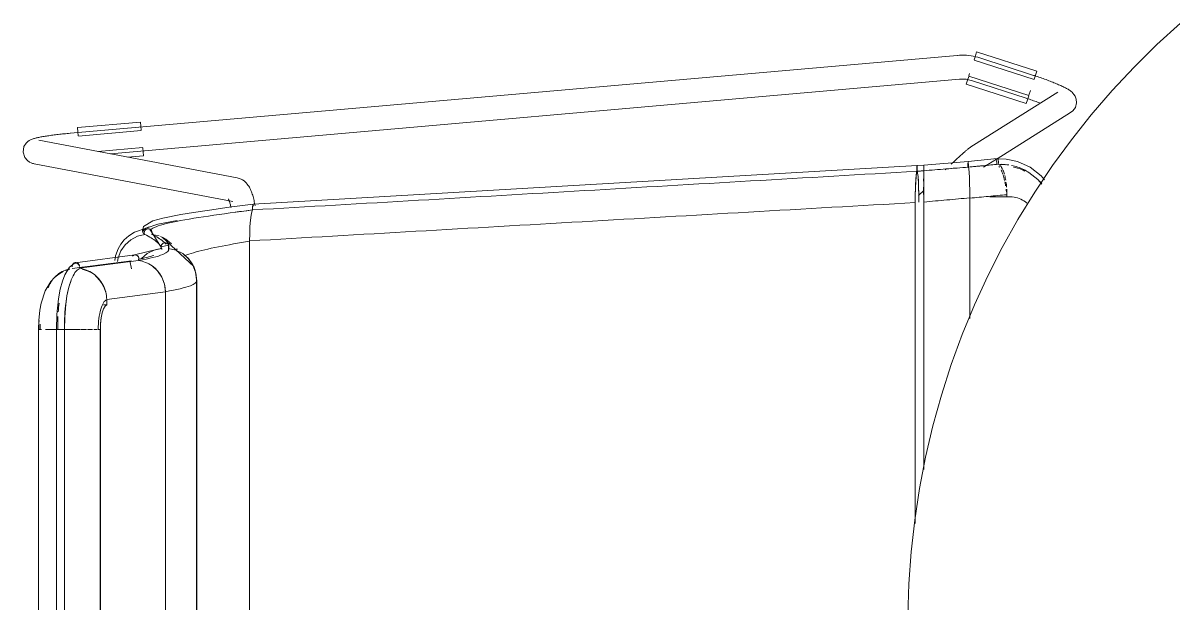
# Model space of a CAD drawing. Header units: millimetres. Extents: x 155927 to 295199, y -4084 to 97293.
# Drawn here: x 158906 to 159482, y 20118 to 20409 of the extents above; entities that cross this region are included whole.
import ezdxf

# ---------------------------------------------------------------- set-up
doc = ezdxf.new("R2010")
doc.units = ezdxf.units.MM
doc.header["$MEASUREMENT"] = 0
doc.layers.add('I-FURN', color=8, linetype='CONTINUOUS', lineweight=9)

msp = doc.modelspace()

# ---------------------------------------------------------------- linework, layer by layer
at = {"layer": 'I-FURN'}
for p, q in [((159484.82, 20408.71), (159473.01, 20397.92)), ((159473.01, 20397.92), (159461.63, 20386.67)), ((159373.29, 20392.54), (158929.97, 20353.59)), ((159373.33, 20392.54), (159373.29, 20392.54)), ((159374.47, 20392.62), (159373.33, 20392.54)), ((159375.62, 20392.65), (159374.47, 20392.62)), ((159376.76, 20392.63), (159375.62, 20392.65)), ((159377.9, 20392.57), (159376.76, 20392.63)), ((159379.04, 20392.46), (159377.9, 20392.57)), ((159380.17, 20392.31), (159379.04, 20392.46)), ((159381.29, 20392.11), (159380.17, 20392.31)), ((159382.41, 20391.87), (159381.29, 20392.11)), ((159381.67, 20390.21), (159411.68, 20380.52)), ((159381.71, 20390.33), (159382.34, 20392.3)), ((159382.34, 20392.3), (159382.97, 20394.25)), ((159383.51, 20391.59), (159382.41, 20391.87)), ((159382.97, 20394.25), (159412.98, 20384.56)), ((159384.61, 20391.25), (159383.51, 20391.59)), ((159411.42, 20382.54), (159384.61, 20391.25)), ((159379.09, 20382.24), (159379.47, 20383.4)), ((159412.98, 20384.56), (159412.35, 20382.61)), ((159461.63, 20386.67), (159450.72, 20374.97)), ((158949.99, 20343.3), (159374.34, 20380.58)), ((159374.34, 20380.59), (159375, 20380.63)), ((159375, 20380.63), (159375.66, 20380.65)), ((159375.66, 20380.65), (159376.33, 20380.64)), ((159376.33, 20380.64), (159376.99, 20380.61)), ((159376.99, 20380.61), (159377.65, 20380.55)), ((159377.65, 20380.55), (159378.3, 20380.46)), ((159377.76, 20378.1), (159378.39, 20380.05)), ((159377.76, 20378.1), (159407.76, 20368.41)), ((159378.3, 20380.46), (159378.95, 20380.34)), ((159378.39, 20380.05), (159379.03, 20382.02)), ((159378.95, 20380.34), (159379.6, 20380.2)), ((159409.07, 20372.45), (159379.06, 20382.14)), ((159379.6, 20380.2), (159380.24, 20380.04)), ((159380.24, 20380.04), (159380.88, 20379.85)), ((159380.88, 20379.85), (159380.9, 20379.84)), ((159380.9, 20379.84), (159407.72, 20371.13)), ((159411.88, 20382.39), (159411.42, 20382.54)), ((159412.35, 20382.61), (159411.71, 20380.64)), ((159412.62, 20382.15), (159411.88, 20382.39)), ((159413.36, 20381.9), (159412.62, 20382.15)), ((159414.09, 20381.65), (159413.36, 20381.9)), ((159414.82, 20381.4), (159414.09, 20381.65)), ((159415.54, 20381.15), (159414.82, 20381.4)), ((159416.26, 20380.9), (159415.54, 20381.15)), ((159416.96, 20380.64), (159416.26, 20380.9)), ((159417.66, 20380.39), (159416.96, 20380.64)), ((159418.35, 20380.13), (159417.66, 20380.39)), ((159419.03, 20379.88), (159418.35, 20380.13)), ((159419.69, 20379.62), (159419.03, 20379.88)), ((159420.35, 20379.37), (159419.69, 20379.62)), ((159420.99, 20379.12), (159420.35, 20379.37)), ((159421.61, 20378.87), (159420.99, 20379.12)), ((159422.22, 20378.62), (159421.61, 20378.87)), ((159422.82, 20378.37), (159422.22, 20378.62)), ((159423.4, 20378.13), (159422.82, 20378.37)), ((159423.96, 20377.88), (159423.4, 20378.13)), ((159424.5, 20377.64), (159423.96, 20377.88)), ((159425.03, 20377.41), (159424.5, 20377.64)), ((159423.58, 20374.05), (159379.99, 20346.75)), ((159409.03, 20372.33), (159408.39, 20370.36)), ((159409.1, 20372.55), (159409.9, 20375.03)), ((159425.54, 20377.17), (159425.03, 20377.41)), ((159426.03, 20376.94), (159425.54, 20377.17)), ((159426.51, 20376.71), (159426.03, 20376.94)), ((159426.96, 20376.48), (159426.51, 20376.71)), ((159427.4, 20376.25), (159426.96, 20376.48)), ((159427.83, 20376.02), (159427.4, 20376.25)), ((159428.24, 20375.79), (159427.83, 20376.02)), ((159428.64, 20375.55), (159428.24, 20375.79)), ((159429.03, 20375.31), (159428.64, 20375.55)), ((159429.42, 20375.05), (159429.03, 20375.31)), ((159429.81, 20374.78), (159429.42, 20375.05)), ((159430.21, 20374.46), (159429.81, 20374.78)), ((159430.64, 20374.1), (159430.21, 20374.46)), ((159431.1, 20373.63), (159430.64, 20374.1)), ((159431.62, 20373), (159431.1, 20373.63)), ((159432.19, 20372.09), (159431.62, 20373)), ((159432.71, 20370.71), (159432.19, 20372.09)), ((159450.72, 20374.97), (159440.28, 20362.85)), ((159408.05, 20371.02), (159407.72, 20371.13)), ((159408.39, 20370.36), (159407.76, 20368.41)), ((159408.74, 20370.79), (159408.05, 20371.02)), ((159409.43, 20370.56), (159408.74, 20370.79)), ((159410.11, 20370.33), (159409.43, 20370.56)), ((159410.79, 20370.1), (159410.11, 20370.33)), ((159411.46, 20369.86), (159410.79, 20370.1)), ((159412.13, 20369.63), (159411.46, 20369.86)), ((159412.79, 20369.39), (159412.13, 20369.63)), ((159413.43, 20369.16), (159412.79, 20369.39)), ((159414.07, 20368.92), (159413.43, 20369.16)), ((159414.69, 20368.69), (159414.07, 20368.92)), ((159431.07, 20364.78), (159432.3, 20366.51)), ((159432.3, 20366.51), (159432.88, 20368.73)), ((159432.88, 20368.73), (159432.71, 20370.71)), ((159393.18, 20340.85), (159429.95, 20363.88)), ((159431.07, 20364.78), (159429.95, 20363.88)), ((159440.28, 20362.85), (159430.34, 20350.32)), ((158933.58, 20356.4), (158964.99, 20359.16)), ((158933.76, 20354.36), (158933.58, 20356.4)), ((158933.95, 20352.17), (158965.36, 20354.93)), ((158964.99, 20359.16), (158965.17, 20357.12)), ((158965.17, 20357.12), (158965.35, 20355.06)), ((158907.82, 20348.62), (158908.73, 20349.48)), ((158908.73, 20349.48), (158909.43, 20349.96)), ((158909.43, 20349.96), (158909.99, 20350.26)), ((158909.99, 20350.26), (158910.46, 20350.48)), ((158910.46, 20350.48), (158910.89, 20350.65)), ((158910.89, 20350.65), (158911.3, 20350.79)), ((158911.3, 20350.79), (158911.69, 20350.91)), ((158911.69, 20350.91), (158912.09, 20351.03)), ((158912.09, 20351.03), (158912.49, 20351.13)), ((158912.49, 20351.13), (158912.9, 20351.24)), ((158912.9, 20351.24), (158913.33, 20351.34)), ((158913.33, 20351.34), (158913.77, 20351.44)), ((158913.77, 20351.44), (158914.23, 20351.53)), ((159013.41, 20331.3), (158914.12, 20350.11)), ((158914.23, 20351.53), (158914.71, 20351.63)), ((158914.71, 20351.63), (158915.21, 20351.72)), ((158915.21, 20351.72), (158915.72, 20351.82)), ((158915.72, 20351.82), (158916.25, 20351.91)), ((158916.25, 20351.91), (158916.81, 20352.01)), ((158916.81, 20352.01), (158917.37, 20352.1)), ((158917.37, 20352.1), (158917.96, 20352.19)), ((158917.96, 20352.19), (158918.56, 20352.28)), ((158918.56, 20352.28), (158919.18, 20352.37)), ((158919.18, 20352.37), (158919.82, 20352.46)), ((158919.82, 20352.46), (158920.47, 20352.55)), ((158920.47, 20352.55), (158921.13, 20352.64)), ((158921.13, 20352.64), (158921.8, 20352.72)), ((158921.8, 20352.72), (158922.49, 20352.81)), ((158922.49, 20352.81), (158923.19, 20352.89)), ((158923.19, 20352.89), (158923.9, 20352.98)), ((158923.9, 20352.98), (158924.62, 20353.06)), ((158924.62, 20353.06), (158925.34, 20353.14)), ((158925.34, 20353.14), (158926.08, 20353.22)), ((158926.08, 20353.22), (158926.82, 20353.29)), ((158926.82, 20353.29), (158927.56, 20353.37)), ((158927.56, 20353.37), (158928.31, 20353.44)), ((158928.31, 20353.44), (158929.06, 20353.51)), ((158929.06, 20353.51), (158929.81, 20353.58)), ((158929.81, 20353.58), (158929.97, 20353.59)), ((158933.94, 20352.3), (158933.76, 20354.36)), ((159430.34, 20350.32), (159420.9, 20337.4)), ((158906.29, 20344.21), (158906.78, 20346.97)), ((158907.13, 20341.46), (158906.29, 20344.21)), ((158906.78, 20346.97), (158907.82, 20348.62)), ((158966.1, 20346.49), (158943.62, 20344.51)), ((158966.11, 20346.36), (158966.29, 20344.3)), ((158966.29, 20344.3), (158966.47, 20342.25)), ((159375.86, 20343.31), (159375.49, 20342.98)), ((159376.21, 20343.62), (159375.86, 20343.31)), ((159376.54, 20343.92), (159376.21, 20343.62)), ((159376.87, 20344.21), (159376.54, 20343.92)), ((159377.17, 20344.48), (159376.87, 20344.21)), ((159377.47, 20344.74), (159377.17, 20344.48)), ((159377.75, 20344.99), (159377.47, 20344.74)), ((159378.01, 20345.21), (159377.75, 20344.99)), ((159378.27, 20345.43), (159378.01, 20345.21)), ((159378.51, 20345.63), (159378.27, 20345.43)), ((159378.74, 20345.82), (159378.51, 20345.63)), ((159378.96, 20346), (159378.74, 20345.82)), ((159379.18, 20346.17), (159378.96, 20346)), ((159379.41, 20346.35), (159379.18, 20346.17)), ((159379.67, 20346.53), (159379.41, 20346.35)), ((159379.99, 20346.75), (159379.67, 20346.53)), ((158907.13, 20341.46), (158908.45, 20339.88)), ((158908.45, 20339.88), (158909.53, 20339.13)), ((158909.53, 20339.13), (158910.33, 20338.76)), ((158910.33, 20338.76), (158910.95, 20338.54)), ((158910.95, 20338.54), (158911.47, 20338.41)), ((158911.47, 20338.41), (158911.89, 20338.32)), ((158911.89, 20338.32), (159011.18, 20319.51)), ((158958.58, 20341.56), (158966.47, 20342.25)), ((159021.26, 20318.11), (159353.17, 20337.39)), ((159353.17, 20337.39), (159353.14, 20337.33)), ((159356.53, 20337.66), (159353.17, 20337.4)), ((159353.19, 20337.33), (159353.17, 20337.39)), ((159356.53, 20337.67), (159356.52, 20337.6)), ((159356.52, 20337.6), (159356.53, 20337.66)), ((159356.52, 20337.41), (159356.52, 20337.6)), ((159356.52, 20337.6), (159356.52, 20337.41)), ((159356.52, 20337.11), (159356.52, 20337.41)), ((159356.52, 20337.41), (159356.52, 20337.12)), ((159356.53, 20337.67), (159378.73, 20339.49)), ((159356.53, 20337.6), (159356.53, 20337.67)), ((159356.53, 20337.66), (159356.53, 20337.6)), ((159356.53, 20337.6), (159356.53, 20337.41)), ((159356.53, 20337.42), (159356.53, 20337.6)), ((159356.53, 20337.12), (159356.53, 20337.42)), ((159356.53, 20337.41), (159356.53, 20337.12)), ((159370.74, 20338.58), (159370.26, 20338.12)), ((159371.22, 20339.03), (159370.74, 20338.58)), ((159371.69, 20339.47), (159371.22, 20339.03)), ((159372.15, 20339.9), (159371.69, 20339.47)), ((159372.6, 20340.32), (159372.15, 20339.9)), ((159373.05, 20340.74), (159372.6, 20340.32)), ((159373.48, 20341.14), (159373.05, 20340.74)), ((159373.91, 20341.53), (159373.48, 20341.14)), ((159374.32, 20341.91), (159373.91, 20341.53)), ((159374.72, 20342.28), (159374.32, 20341.91)), ((159375.11, 20342.63), (159374.72, 20342.28)), ((159375.49, 20342.98), (159375.11, 20342.63)), ((159378.63, 20338.12), (159378.62, 20337.63)), ((159378.62, 20337.63), (159378.63, 20338.12)), ((159378.62, 20337.63), (159378.63, 20337.13)), ((159378.63, 20337.13), (159378.62, 20337.63)), ((159378.64, 20338.57), (159378.63, 20338.12)), ((159378.63, 20338.12), (159378.64, 20338.57)), ((159378.68, 20339.25), (159378.66, 20338.95)), ((159378.66, 20338.95), (159378.68, 20339.24)), ((159378.7, 20339.43), (159378.68, 20339.25)), ((159378.68, 20339.24), (159378.7, 20339.43)), ((159378.73, 20339.5), (159378.7, 20339.43)), ((159378.7, 20339.43), (159378.73, 20339.49)), ((159378.73, 20339.5), (159393.22, 20340.92)), ((159378.75, 20339.43), (159378.73, 20339.5)), ((159378.73, 20339.49), (159378.75, 20339.42)), ((159378.78, 20339.24), (159378.75, 20339.43)), ((159378.8, 20338.94), (159378.78, 20339.24)), ((159378.78, 20339.23), (159378.8, 20338.94)), ((159378.81, 20338.56), (159378.8, 20338.94)), ((159378.8, 20338.94), (159378.81, 20338.55)), ((159378.83, 20338.11), (159378.81, 20338.56)), ((159378.81, 20338.55), (159378.83, 20338.1)), ((159378.83, 20337.62), (159378.83, 20338.11)), ((159378.83, 20338.1), (159378.83, 20337.61)), ((159378.83, 20337.12), (159378.83, 20337.62)), ((159378.83, 20337.61), (159378.83, 20337.11)), ((159386.36, 20336.58), (159392.81, 20340.62)), ((159397.79, 20340.71), (159392.32, 20340.8)), ((159403.43, 20339.49), (159397.79, 20340.71)), ((159409.75, 20336.59), (159403.43, 20339.49)), ((159420.9, 20337.4), (159411.99, 20324.11)), ((159352.66, 20331.92), (159352.5, 20329.42)), ((159352.86, 20333.67), (159352.66, 20331.92)), ((159353.07, 20334.56), (159352.86, 20333.67)), ((159353.07, 20336.47), (159353.06, 20336.02)), ((159353.06, 20336.02), (159353.06, 20335.53)), ((159353.06, 20335.53), (159353.06, 20335.03)), ((159353.06, 20335.03), (159353.07, 20334.56)), ((159353.09, 20336.85), (159353.07, 20336.47)), ((159353.11, 20337.14), (159353.09, 20336.85)), ((159353.14, 20337.33), (159353.11, 20337.14)), ((159353.22, 20337.14), (159353.19, 20337.33)), ((159353.24, 20336.84), (159353.22, 20337.14)), ((159353.26, 20336.46), (159353.24, 20336.84)), ((159353.27, 20336.01), (159353.26, 20336.46)), ((159353.28, 20335.52), (159353.27, 20336.01)), ((159353.27, 20334.55), (159353.28, 20335.02)), ((159353.48, 20333.65), (159353.27, 20334.55)), ((159353.28, 20335.02), (159353.28, 20335.52)), ((159353.67, 20331.9), (159353.48, 20333.65)), ((159353.83, 20329.4), (159353.67, 20331.9)), ((159356.49, 20332.18), (159356.48, 20329.68)), ((159356.48, 20329.67), (159356.49, 20332.17)), ((159356.5, 20333.93), (159356.49, 20332.18)), ((159356.49, 20332.17), (159356.5, 20333.92)), ((159356.52, 20337.12), (159356.52, 20336.73)), ((159356.52, 20336.73), (159356.52, 20337.11)), ((159356.52, 20336.28), (159356.52, 20336.73)), ((159356.52, 20336.73), (159356.52, 20336.28)), ((159356.52, 20335.79), (159356.52, 20336.28)), ((159356.52, 20336.28), (159356.52, 20335.79)), ((159356.52, 20335.29), (159356.52, 20335.79)), ((159356.52, 20335.79), (159356.52, 20335.29)), ((159356.52, 20334.82), (159356.52, 20335.29)), ((159356.52, 20335.29), (159356.52, 20334.82)), ((159356.53, 20337.12), (159356.53, 20336.74)), ((159356.53, 20336.74), (159356.53, 20337.12)), ((159356.53, 20336.74), (159356.53, 20336.29)), ((159356.53, 20336.29), (159356.53, 20336.74)), ((159356.53, 20336.29), (159356.53, 20335.8)), ((159356.53, 20335.8), (159356.53, 20336.29)), ((159356.53, 20335.8), (159356.53, 20335.3)), ((159356.53, 20335.3), (159356.53, 20335.8)), ((159356.53, 20335.3), (159356.53, 20334.83)), ((159356.53, 20334.83), (159356.53, 20335.3)), ((159356.53, 20334.83), (159356.55, 20333.94)), ((159356.55, 20333.94), (159356.53, 20334.83)), ((159356.55, 20333.94), (159356.56, 20332.2)), ((159356.56, 20332.2), (159356.55, 20333.94)), ((159356.57, 20329.69), (159356.56, 20332.2)), ((159356.56, 20332.19), (159356.57, 20329.69)), ((159367.77, 20335.76), (159367.26, 20335.28)), ((159378.63, 20337.13), (159378.63, 20336.66)), ((159378.63, 20336.66), (159378.63, 20337.13)), ((159378.82, 20336.65), (159378.83, 20337.12)), ((159378.83, 20337.11), (159378.82, 20336.64)), ((159379.01, 20335.76), (159378.82, 20336.65)), ((159378.82, 20336.64), (159379.01, 20335.76)), ((159379.01, 20335.76), (159379.19, 20334.04)), ((159379.19, 20334.02), (159379.01, 20335.76)), ((159379.19, 20334.02), (159379.34, 20331.58)), ((159379.34, 20331.54), (159379.19, 20334.02)), ((159409.04, 20334.02), (159405.35, 20335.93)), ((159413.61, 20330.52), (159409.04, 20334.02)), ((159415.28, 20332.26), (159409.75, 20336.59)), ((159416.91, 20330.22), (159415.28, 20332.26)), ((159013.41, 20331.3), (159014.4, 20331.04)), ((159014.4, 20331.04), (159015.29, 20330.68)), ((159015.29, 20330.68), (159016.08, 20330.24)), ((159016.08, 20330.24), (159016.77, 20329.75)), ((159016.77, 20329.75), (159017.37, 20329.24)), ((159017.37, 20329.24), (159017.89, 20328.72)), ((159017.89, 20328.72), (159018.34, 20328.19)), ((159018.34, 20328.19), (159018.74, 20327.66)), ((159018.74, 20327.66), (159019.1, 20327.12)), ((159019.1, 20327.12), (159019.42, 20326.58)), ((159019.42, 20326.58), (159019.71, 20326.05)), ((159019.71, 20326.05), (159019.99, 20325.5)), ((159352.38, 20326.29), (159352.3, 20322.72)), ((159352.5, 20329.42), (159352.38, 20326.29)), ((159353.95, 20326.28), (159353.83, 20329.4)), ((159354.03, 20322.73), (159353.95, 20326.28)), ((159356.46, 20323), (159356.47, 20326.55)), ((159356.47, 20326.55), (159356.46, 20323)), ((159356.57, 20329.69), (159356.58, 20326.56)), ((159356.58, 20326.56), (159356.57, 20329.69)), ((159356.58, 20326.56), (159356.59, 20322.99)), ((159356.59, 20322.99), (159356.58, 20326.56)), ((159379.34, 20331.54), (159379.45, 20328.51)), ((159379.46, 20328.44), (159379.34, 20331.54)), ((159379.46, 20328.44), (159379.53, 20325)), ((159379.53, 20325.01), (159379.46, 20328.44)), ((159415.56, 20328.19), (159413.61, 20330.52)), ((159008.95, 20320.73), (159008.96, 20320.7)), ((159008.96, 20320.7), (159009.01, 20320.63)), ((159009.01, 20320.63), (159009.05, 20320.54)), ((159009.05, 20320.54), (159009.13, 20320.39)), ((159009.13, 20320.39), (159009.21, 20320.2)), ((159009.21, 20320.2), (159009.31, 20319.96)), ((159019.99, 20325.5), (159020.24, 20324.94)), ((159020.24, 20324.94), (159020.47, 20324.37)), ((159020.47, 20324.37), (159020.69, 20323.79)), ((159020.69, 20323.79), (159020.9, 20323.19)), ((159020.9, 20323.19), (159021.09, 20322.59)), ((159021.09, 20322.59), (159021.28, 20321.97)), ((159021.28, 20321.97), (159021.45, 20321.34)), ((159021.45, 20321.34), (159021.61, 20320.7)), ((159021.61, 20320.7), (159021.76, 20320.04)), ((159352.3, 20322.72), (159352.27, 20318.94)), ((159356.58, 20325), (159353.91, 20322.43)), ((159354.06, 20319.05), (159354.03, 20322.73)), ((159356.59, 20322.99), (159356.59, 20319.2)), ((159356.59, 20319.2), (159356.59, 20322.99)), ((159379.56, 20321.15), (159379.53, 20324.91)), ((159379.53, 20324.91), (159379.56, 20321.27)), ((159379.56, 20261.03), (159379.56, 20321.15)), ((159379.56, 20321.15), (159379.56, 20261.03)), ((159399.35, 20321.85), (159389.6, 20321.85)), ((159398.11, 20322.85), (159398.11, 20321.8)), ((159411.99, 20324.11), (159403.62, 20310.48)), ((158999.47, 20315.19), (158991.45, 20314.01)), ((159009.4, 20316.55), (158999.47, 20315.19)), ((159009.31, 20319.96), (159009.41, 20319.69)), ((159021.26, 20318.1), (159009.4, 20316.55)), ((159009.41, 20319.69), (159009.52, 20319.39)), ((159009.52, 20319.39), (159009.63, 20319.05)), ((159009.63, 20319.05), (159009.73, 20318.69)), ((159009.73, 20318.69), (159009.84, 20318.29)), ((159009.84, 20318.29), (159009.95, 20317.87)), ((159009.95, 20317.87), (159010.05, 20317.43)), ((159010.05, 20317.43), (159010.15, 20316.96)), ((159010.15, 20316.96), (159010.25, 20316.47)), ((159020.3, 20312.6), (159020.67, 20314.34)), ((159020.67, 20314.34), (159020.3, 20312.59)), ((159020.67, 20314.34), (159021.07, 20315.24)), ((159021.07, 20315.24), (159020.67, 20314.34)), ((159021.05, 20316.7), (159021.08, 20317.16)), ((159021.06, 20316.7), (159021.05, 20316.21)), ((159021.05, 20316.21), (159021.05, 20316.7)), ((159021.05, 20316.21), (159021.05, 20315.71)), ((159021.05, 20315.71), (159021.05, 20316.21)), ((159021.05, 20315.71), (159021.07, 20315.24)), ((159021.07, 20315.24), (159021.05, 20315.71)), ((159021.08, 20317.15), (159021.06, 20316.7)), ((159021.11, 20317.54), (159021.08, 20317.15)), ((159021.08, 20317.16), (159021.11, 20317.54)), ((159021.15, 20317.84), (159021.11, 20317.54)), ((159021.11, 20317.54), (159021.15, 20317.84)), ((159021.26, 20318.11), (159021.31, 20318.04)), ((159021.31, 20318.04), (159021.26, 20318.1)), ((159021.4, 20317.57), (159021.36, 20317.86)), ((159021.36, 20317.86), (159021.4, 20317.57)), ((159021.44, 20317.19), (159021.4, 20317.57)), ((159021.4, 20317.57), (159021.44, 20317.19)), ((159021.76, 20320.04), (159021.91, 20319.37)), ((159021.91, 20319.37), (159022.04, 20318.69)), ((159022.04, 20318.69), (159022.17, 20318)), ((159022.17, 20318), (159022.28, 20317.3)), ((159352.27, 20318.94), (159352.27, 20158.37)), ((159352.27, 20158.37), (159352.27, 20318.94)), ((159356.59, 20319.2), (159356.59, 20185.46)), ((159356.59, 20185.46), (159356.59, 20319.2)), ((158971.12, 20309.77), (158966.48, 20307)), ((158976.12, 20311.18), (158971.12, 20309.77)), ((158983.34, 20310), (158973.68, 20308.09)), ((158985.14, 20312.98), (158976.12, 20311.18)), ((158991.45, 20314.01), (158985.14, 20312.98)), ((159019.75, 20307.04), (159019.99, 20310.1)), ((159019.99, 20310.09), (159019.75, 20306.99)), ((159019.99, 20310.13), (159020.3, 20312.59)), ((159020.3, 20312.59), (159019.99, 20310.09)), ((159403.62, 20310.48), (159395.79, 20296.52)), ((158961.97, 20304.11), (158959.14, 20302.29)), ((158973.68, 20308.09), (158961.97, 20304.11)), ((158967.17, 20302.99), (158963.54, 20302.09)), ((158966.48, 20307), (158965.95, 20304.81)), ((158965.95, 20304.81), (158966.25, 20303.9)), ((158967.04, 20304.45), (158966.96, 20303.96)), ((158966.97, 20303.96), (158967.04, 20304.45)), ((158967.17, 20302.99), (158967.01, 20303.46)), ((158967.01, 20303.46), (158967.17, 20302.99)), ((158967.04, 20304.45), (158967.24, 20304.91)), ((158967.23, 20304.91), (158967.04, 20304.45)), ((158967.54, 20305.3), (158967.23, 20304.91)), ((158967.24, 20304.91), (158967.54, 20305.29)), ((158967.94, 20305.6), (158967.54, 20305.3)), ((158967.54, 20305.29), (158967.94, 20305.59)), ((158967.94, 20305.59), (158968.39, 20305.79)), ((158968.39, 20305.79), (158967.94, 20305.6)), ((158968.87, 20305.87), (158968.39, 20305.79)), ((158968.39, 20305.79), (158968.87, 20305.86)), ((158969.36, 20305.81), (158968.87, 20305.87)), ((158968.87, 20305.86), (158969.36, 20305.8)), ((158969.82, 20305.63), (158969.36, 20305.81)), ((158969.36, 20305.8), (158969.82, 20305.62)), ((158969.73, 20305.67), (158975.44, 20296.28)), ((158970.22, 20305.34), (158969.82, 20305.63)), ((158969.82, 20305.62), (158970.22, 20305.33)), ((158970.54, 20304.96), (158970.22, 20305.34)), ((158970.22, 20305.33), (158970.54, 20304.96)), ((158970.54, 20304.96), (158970.75, 20304.51)), ((158970.75, 20304.51), (158970.54, 20304.96)), ((158970.81, 20303.52), (158970.66, 20303.04)), ((158970.66, 20303.04), (158970.81, 20303.52)), ((158970.66, 20303.04), (158974.27, 20302.25)), ((158974.27, 20302.26), (158970.66, 20303.04)), ((158970.75, 20304.51), (158970.84, 20304.02)), ((158970.84, 20304.02), (158970.75, 20304.51)), ((158970.84, 20304.02), (158970.81, 20303.52)), ((158970.81, 20303.52), (158970.84, 20304.02)), ((159019.54, 20299.77), (159019.6, 20303.46)), ((159019.6, 20303.46), (159019.54, 20299.69)), ((159019.6, 20303.52), (159019.75, 20306.99)), ((159019.75, 20306.99), (159019.6, 20303.46)), ((158955.12, 20298.13), (158953.78, 20295.86)), ((158956.9, 20300.3), (158955.12, 20298.13)), ((158957.39, 20297.87), (158955.22, 20294.78)), ((158959.14, 20302.29), (158956.9, 20300.3)), ((158960.22, 20300.35), (158957.39, 20297.87)), ((158963.54, 20302.09), (158960.22, 20300.35)), ((158977.6, 20300.62), (158975.02, 20301.98)), ((158979.15, 20297.55), (158975.26, 20296.71)), ((158975.34, 20297), (158975.42, 20297.49)), ((158975.42, 20297.49), (158975.34, 20297)), ((158975.42, 20297.49), (158975.63, 20297.94)), ((158975.62, 20297.94), (158975.42, 20297.49)), ((158975.94, 20298.33), (158975.62, 20297.94)), ((158975.63, 20297.94), (158975.94, 20298.32)), ((158975.92, 20301.56), (158977.59, 20300.61)), ((158975.92, 20301.56), (158991.62, 20286.96)), ((158975.94, 20298.32), (158976.34, 20298.62)), ((158976.34, 20298.62), (158975.94, 20298.33)), ((158976.8, 20298.81), (158976.34, 20298.62)), ((158976.34, 20298.62), (158976.8, 20298.8)), ((158976.8, 20298.8), (158977.29, 20298.87)), ((158977.29, 20298.87), (158976.8, 20298.81)), ((158977.29, 20298.87), (158977.78, 20298.8)), ((158977.78, 20298.81), (158977.29, 20298.87)), ((158980.43, 20298.22), (158977.6, 20300.62)), ((158977.6, 20300.61), (158980.43, 20298.21)), ((158978.25, 20298.62), (158977.78, 20298.81)), ((158977.78, 20298.8), (158978.24, 20298.62)), ((158978.24, 20298.62), (158978.65, 20298.32)), ((158978.65, 20298.33), (158978.25, 20298.62)), ((158978.96, 20297.94), (158978.65, 20298.33)), ((158978.65, 20298.32), (158978.96, 20297.94)), ((158978.96, 20297.94), (158979.16, 20297.49)), ((158979.17, 20297.49), (158978.96, 20297.94)), ((158979.02, 20297.85), (158979.06, 20294.96)), ((158979.16, 20297.49), (158979.25, 20297)), ((158979.25, 20297), (158979.17, 20297.49)), ((159019.54, 20299.69), (159019.54, 19916.29)), ((159019.54, 19916.29), (159019.54, 20299.69)), ((158932.38, 20288.87), (158962.16, 20292.72)), ((158952.48, 20292.26), (158952.19, 20289.99)), ((158953.78, 20295.86), (158952.48, 20292.26)), ((158955.22, 20294.78), (158953.82, 20291.27)), ((158961.48, 20292.48), (158961.09, 20292.19)), ((158961.92, 20292.67), (158961.48, 20292.48)), ((158962.39, 20292.74), (158961.92, 20292.67)), ((158962.08, 20292.71), (158973.69, 20295.68)), ((158962.86, 20292.67), (158962.39, 20292.74)), ((158963.3, 20292.48), (158962.86, 20292.67)), ((158963.68, 20292.19), (158963.3, 20292.48)), ((158963.98, 20291.8), (158963.68, 20292.19)), ((158964.18, 20291.35), (158963.98, 20291.8)), ((158964.26, 20290.86), (158964.18, 20291.35)), ((158968.43, 20293.39), (158965.56, 20290.88)), ((158971.83, 20295.14), (158968.43, 20293.39)), ((158975.54, 20296.03), (158971.83, 20295.14)), ((158973.69, 20295.68), (158975.56, 20296)), ((158974.98, 20295.96), (158975.54, 20296.03)), ((158975.38, 20296.5), (158975.34, 20297)), ((158975.34, 20297), (158975.38, 20296.5)), ((158975.54, 20296.03), (158975.38, 20296.5)), ((158975.38, 20296.5), (158975.54, 20296.03)), ((158979.21, 20296.5), (158979.04, 20296.03)), ((158979.05, 20296.03), (158979.21, 20296.5)), ((158982.76, 20295.14), (158979.05, 20296.03)), ((158979.25, 20297), (158979.21, 20296.5)), ((158979.21, 20296.5), (158979.25, 20297)), ((158986.16, 20293.39), (158982.76, 20295.14)), ((158982.76, 20295.13), (158986.15, 20293.38)), ((158986.15, 20293.38), (158989.02, 20290.87)), ((158989.03, 20290.88), (158986.16, 20293.39)), ((159395.79, 20296.52), (159388.54, 20282.26)), ((158929.5, 20286.62), (158927.19, 20282.79)), ((158931.88, 20288.51), (158929.5, 20286.62)), ((158930.82, 20286.03), (158960.51, 20289.87)), ((158936.79, 20286.8), (158934.35, 20286.48)), ((158964.06, 20289.89), (158934.36, 20286.05)), ((158953.82, 20291.27), (158953.45, 20289.53)), ((158953.45, 20289.52), (158953.83, 20291.26)), ((158959.73, 20289.75), (158960.53, 20285.73)), ((158964.22, 20290.36), (158964.26, 20290.86)), ((158973.57, 20284.77), (158970.83, 20287.26)), ((158989.02, 20290.87), (158991.19, 20287.74)), ((158991.2, 20287.74), (158989.03, 20290.88)), ((158991.02, 20288.06), (158992.75, 20283.59)), ((158991.19, 20287.74), (158992.56, 20284.17)), ((158992.57, 20284.17), (158991.2, 20287.74)), ((158991.62, 20286.96), (158992.32, 20285.03)), ((158922.05, 20281.48), (158920.21, 20279.51)), ((158924.12, 20283.15), (158922.05, 20281.48)), ((158926.39, 20284.48), (158924.12, 20283.15)), ((158927.19, 20282.79), (158926, 20279.62)), ((158930.34, 20280.08), (158929.24, 20276.65)), ((158975.65, 20281.66), (158973.57, 20284.77)), ((158976.96, 20278.11), (158975.65, 20281.66)), ((158992.56, 20284.17), (158993.04, 20280.38)), ((158993.04, 20280.38), (158992.57, 20284.17)), ((158992.75, 20283.59), (158993.19, 20279.84)), ((158993.04, 20280.38), (158993.04, 19935.6)), ((158993.04, 19935.6), (158993.04, 20280.38)), ((158993.19, 20240.93), (158993.19, 20279.84)), ((159388.54, 20282.26), (159381.86, 20267.72)), ((158917.34, 20274.79), (158915.32, 20268.64)), ((158920.21, 20279.51), (158917.34, 20274.79)), ((158924.92, 20275.58), (158924.06, 20270.86)), ((158926, 20279.62), (158924.92, 20275.58)), ((158929.24, 20276.65), (158928.27, 20272.22)), ((158948.16, 20270.48), (158977.44, 20274.34)), ((158977.44, 20274.34), (158976.96, 20278.11)), ((158977.44, 20274.34), (158977.44, 19941.63)), ((158977.44, 19941.63), (158977.44, 20274.34)), ((158915.32, 20268.64), (158914.67, 20265.14)), ((158924.06, 20270.86), (158923.26, 20262.98)), ((158928.27, 20272.22), (158927.68, 20268.2)), ((158948.23, 20267.77), (158948.16, 20270.48)), ((158914.67, 20265.14), (158914.15, 20259.93)), ((158923.26, 20262.98), (158923.11, 20255.41)), ((158927.68, 20268.2), (158927.15, 20261.64)), ((158945.4, 20261.3), (158945.91, 20263.8)), ((158945.91, 20263.8), (158946.58, 20265.78)), ((158948.23, 20267.77), (158946.57, 20267.77)), ((158946.58, 20265.78), (158947.37, 20267.13)), ((158947.37, 20267.13), (158948.23, 20267.77)), ((159381.86, 20267.72), (159375.76, 20252.93)), ((158914.15, 20259.93), (158914.07, 20255.41)), ((158927.15, 20261.64), (158927.07, 20255.41)), ((158944.97, 20255.41), (158945.08, 20258.45)), ((158945.08, 20258.45), (158945.4, 20261.3)), ((158914.07, 20255.41), (158914.07, 19960.56)), ((158914.24, 20255.41), (158914.07, 20255.41)), ((158914.09, 20255.41), (158915.56, 20255.41)), ((158917.59, 20255.41), (158920.17, 20255.41)), ((158923.35, 20255.41), (158920.33, 20255.41)), ((158920.34, 20255.41), (158923.35, 20255.41)), ((158923.11, 20255.41), (158923.11, 19960.56)), ((158923.11, 20255.41), (158926.96, 20255.41)), ((158923.18, 20255.41), (158923.11, 20255.41)), ((158923.38, 20255.41), (158923.18, 20255.41)), ((158923.68, 20255.41), (158923.38, 20255.41)), ((158924.07, 20255.41), (158923.68, 20255.41)), ((158924.52, 20255.41), (158924.07, 20255.41)), ((158925.02, 20255.41), (158924.52, 20255.41)), ((158925.51, 20255.41), (158925.02, 20255.41)), ((158925.99, 20255.41), (158925.51, 20255.41)), ((158926.41, 20255.41), (158925.99, 20255.41)), ((158926.74, 20255.41), (158926.41, 20255.41)), ((158926.96, 20255.41), (158926.74, 20255.41)), ((158927.04, 20255.41), (158930.86, 20255.41)), ((158930.85, 20255.41), (158927.04, 20255.41)), ((158927.07, 19960.56), (158927.07, 20255.41)), ((158931.05, 20255.41), (158934.61, 20255.41)), ((158937.52, 20255.41), (158934.97, 20255.41)), ((158937.5, 20255.41), (158938.08, 20255.41)), ((158938.6, 20255.41), (158941.06, 20255.41)), ((158941.65, 20255.41), (158943.39, 20255.41)), ((158944.91, 20255.41), (158944.91, 19960.56)), ((158944.97, 19960.56), (158944.97, 20255.41)), ((159375.76, 20252.93), (159370.26, 20237.91)), ((158993.19, 19936.13), (158993.19, 20240.93)), ((159370.26, 20237.91), (159365.37, 20222.67)), ((159365.37, 20222.67), (159361.09, 20207.26)), ((159361.09, 20207.26), (159357.43, 20191.68)), ((159357.43, 20191.68), (159354.4, 20175.98)), ((159354.4, 20175.98), (159351.99, 20160.16)), ((159351.99, 20160.16), (159350.22, 20144.26)), ((159350.22, 20144.26), (159349.09, 20128.3)), ((159349.09, 20128.3), (159348.6, 20112.31))]:
    msp.add_line(p, q, dxfattribs=at)
for centre, major_axis, ratio, start_param, end_param in [((158962.39, 20290.77), (0, -1.96), 0.955139, 1.359855, 3.903556), ((158962.37, 20274.21), (0, -15.78), 0.955139, 2.787556, 3.029056), ((158962.37, 20274.21), (0, -15.78), 0.955139, 2.545839, 2.787386), ((158962.37, 20274.21), (0, -15.78), 0.955139, 1.579038, 2.545717), ((158918.35, 20255.41), (0, -12.4), 0.287441, 4.492176, 4.712389), ((158929.82, 20255.41), (15.75, 0), 0.000004, 0.290246, 0.472486)]:
    msp.add_ellipse(centre, major_axis=major_axis, ratio=ratio, start_param=start_param, end_param=end_param, dxfattribs=at)
for points, knots in [([(159353.07, 20334.56), (159353.06, 20334.78), (159353.05, 20335.27), (159353.06, 20335.91), (159353.07, 20336.37), (159353.08, 20336.78), (159353.12, 20337.24), (159353.15, 20337.4), (159353.17, 20337.4)], [-1, -1, -1, -1, -0.90625, -0.8125, -0.765625, -0.71875, -0.625, -0.501507, -0.501507, -0.501507, -0.501507]), ([(159353.17, 20337.4), (159353.19, 20337.4), (159353.21, 20337.26), (159353.24, 20336.86), (159353.26, 20336.47), (159353.27, 20336.02), (159353.28, 20335.52), (159353.28, 20335.02), (159353.27, 20334.7), (159353.27, 20334.55)], [-0.5, -0.5, -0.5, -0.5, -0.375, -0.3125, -0.25, -0.1875, -0.125, -0.0625, 0, 0, 0, 0]), ([(159393.04, 20337.98), (159393.05, 20338.2), (159393.05, 20338.69), (159392.96, 20339.44), (159392.81, 20340.11), (159392.63, 20340.54), (159392.52, 20340.69), (159392.47, 20340.74)], [-1, -1, -1, -1, -0.90625, -0.8125, -0.71875, -0.625, -0.5625, -0.5625, -0.5625, -0.5625]), ([(159393.37, 20340.87), (159393.39, 20340.85), (159393.44, 20340.81), (159393.51, 20340.7), (159393.61, 20340.51), (159393.71, 20340.19), (159393.79, 20339.79), (159393.82, 20339.44), (159393.84, 20339.06), (159393.84, 20338.62), (159393.8, 20338.26), (159393.77, 20338.08)], [0.5555556, 0.5555556, 0.5555556, 0.5555556, 0.5833333, 0.6180556, 0.6527778, 0.7222222, 0.7916667, 0.8263889, 0.8611111, 0.9305556, 1, 1, 1, 1]), ([(159400.35, 20337.5), (159402.47, 20337.06), (159405.55, 20336.05), (159408.31, 20334.42), (159409.18, 20333.83)], [0.1763318, 0.1763318, 0.1763318, 0.1763318, 0.3333333, 0.408557, 0.408557, 0.408557, 0.408557]), ([(159352.27, 20318.94), (159352.27, 20320.22), (159352.29, 20322.76), (159352.37, 20326.37), (159352.49, 20329.54), (159352.71, 20332.9), (159352.92, 20334.28), (159353.07, 20334.56)], [-1, -1, -1, -1, -0.833333, -0.666667, -0.5, -0.333333, 0, 0, 0, 0]), ([(159353.27, 20334.55), (159353.41, 20334.26), (159353.62, 20332.87), (159353.84, 20329.52), (159353.96, 20326.36), (159354.04, 20322.8), (159354.06, 20320.29), (159354.06, 20319.05)], [-1, -1, -1, -1, -0.6666667, -0.5, -0.3333333, -0.1666667, -0.003964, -0.003964, -0.003964, -0.003964]), ([(159372.52, 20336.15), (159370.88, 20336.01), (159365.55, 20335.57), (159360.21, 20335.13), (159356.52, 20334.82)], [0.2766114, 0.2766114, 0.2766114, 0.2766114, 0.5, 1, 1, 1, 1]), ([(159407.12, 20334.55), (159406.53, 20334.89), (159404.68, 20335.91), (159402.69, 20336.41), (159401.32, 20336.64)], [0.6175454, 0.6175454, 0.6175454, 0.6175454, 0.6666667, 0.7702374, 0.7702374, 0.7702374, 0.7702374]), ([(159398.11, 20321.8), (159400.49, 20322.01), (159404.1, 20321.38), (159407.1, 20319.45), (159408, 20318.69)], [0, 0, 0, 0, 0.3333333, 0.5, 0.5, 0.5, 0.5]), ([(158969.78, 20304.87), (158969.97, 20305.28), (158971.57, 20306.7), (158979.87, 20309.14), (158998.31, 20312.19), (159013.52, 20314.22), (159021.07, 20315.24)], [0.1500589, 0.1500589, 0.1500589, 0.1500589, 0.25, 0.5, 0.75, 1, 1, 1, 1]), ([(158967.17, 20302.99), (158965.62, 20304.01), (158965.84, 20305.27), (158968.75, 20306.53), (158969.38, 20306.76)], [0, 0, 0, 0, 0.25, 0.3070827, 0.3070827, 0.3070827, 0.3070827]), ([(158975.09, 20297.02), (158974.61, 20297.85), (158972.83, 20299.84), (158969.57, 20301.83), (158967.17, 20302.99)], [0.1424414, 0.1424414, 0.1424414, 0.1424414, 0.5, 1, 1, 1, 1]), ([(158977.79, 20298.16), (158977.39, 20298.62), (158975.72, 20300.25), (158973.07, 20301.87), (158970.66, 20303.04)], [0.3036932, 0.3036932, 0.3036932, 0.3036932, 0.5, 1, 1, 1, 1]), ([(158987.27, 20292.39), (158988.42, 20292.88), (158992.66, 20294.34), (159003.37, 20296.77), (159014.15, 20298.72), (159019.54, 20299.69)], [0.375, 0.375, 0.375, 0.375, 0.5, 0.75, 1, 1, 1, 1]), ([(158929.61, 20285.82), (158928.88, 20285.66), (158927, 20285.09), (158924.17, 20283.55), (158922.34, 20281.87), (158921.56, 20280.92)], [0.0634811, 0.0634811, 0.0634811, 0.0634811, 0.1666667, 0.3333333, 0.5, 0.5, 0.5, 0.5]), ([(158934.54, 20286.9), (158934.54, 20287.05), (158934.51, 20287.27), (158934.43, 20287.56), (158934.32, 20287.83), (158934.12, 20288.14), (158933.81, 20288.46), (158933.44, 20288.7), (158933.09, 20288.83), (158932.78, 20288.88), (158932.5, 20288.88), (158932.24, 20288.85), (158931.99, 20288.78), (158931.74, 20288.66), (158931.44, 20288.47), (158931.13, 20288.15), (158930.92, 20287.75), (158930.82, 20287.4), (158930.78, 20287.14), (158930.77, 20286.97), (158930.77, 20286.9)], [0.1111111, 0.1111111, 0.1111111, 0.1111111, 0.1666667, 0.1944444, 0.2222222, 0.2777778, 0.3333333, 0.3888889, 0.4444444, 0.4791667, 0.5138889, 0.5486111, 0.5833333, 0.6180556, 0.6527778, 0.7222222, 0.7916667, 0.8263889, 0.8611111, 0.8888889, 0.8888889, 0.8888889, 0.8888889]), ([(158930.79, 20286.81), (158930.8, 20286.97), (158930.84, 20287.26), (158930.98, 20287.65), (158931.24, 20288.06), (158931.76, 20288.52), (158932.62, 20288.77), (158933.41, 20288.54), (158933.94, 20288.15), (158934.26, 20287.76), (158934.4, 20287.46), (158934.45, 20287.3)], [-0.875, -0.875, -0.875, -0.875, -0.8125, -0.765625, -0.71875, -0.625, -0.5, -0.375, -0.3125, -0.25, -0.1875, -0.1875, -0.1875, -0.1875]), ([(158920.94, 20280.12), (158920.41, 20279.39), (158919.7, 20278.14), (158919.07, 20276.81), (158918.87, 20276.3)], [0.5455526, 0.5455526, 0.5455526, 0.5455526, 0.6666667, 0.739481, 0.739481, 0.739481, 0.739481]), ([(158927.04, 20255.41), (158927, 20257.76), (158927.07, 20262.42), (158927.7, 20269.26), (158928.79, 20275.37), (158929.8, 20278.59), (158930.34, 20280.08)], [0.0000052, 0.0000052, 0.0000052, 0.0000052, 0.1666667, 0.3333333, 0.5, 0.6602535, 0.6602535, 0.6602535, 0.6602535]), ([(158942.46, 20282.27), (158943.98, 20280.97), (158946.01, 20278.35), (158947.37, 20275.26), (158947.61, 20274.02)], [-0.5983473, -0.5983473, -0.5983473, -0.5983473, -0.3333333, -0.1666667, -0.1666667, -0.1666667, -0.1666667]), ([(158977.44, 20274.34), (158983.17, 20275.35), (158990.81, 20277.18), (158993.19, 20279.02), (158993.19, 20279.84)], [0, 0, 0, 0, 0.5, 0.9107153, 0.9107153, 0.9107153, 0.9107153])]:
    msp.add_open_spline(points, degree=3, knots=knots, dxfattribs=at)
for points in [[(159378.82, 20336.65), (159381.34, 20336.89), (159386.38, 20337.36), (159391.33, 20337.84), (159393.77, 20338.08)], [(159378.82, 20336.68), (159381.13, 20336.91), (159383.44, 20337.14), (159385.72, 20337.36)], [(159393.77, 20338.08), (159394.17, 20337.94), (159394.92, 20337.37), (159395.62, 20336.23), (159395.94, 20335.53)], [(159397.29, 20337.85), (159396.4, 20337.96), (159395.5, 20337.98), (159394.6, 20337.98)], [(159395.31, 20338.05), (159396.57, 20338.03), (159397.83, 20337.94), (159399.07, 20337.75)], [(159353.07, 20334.56), (159297.66, 20331.34), (159186.9, 20324.9), (159076.31, 20318.46), (159021.07, 20315.24)], [(159353.07, 20334.56), (159353.64, 20334.6), (159354.8, 20334.69), (159355.96, 20334.78), (159356.53, 20334.83)], [(159353.27, 20334.55), (159353.81, 20334.6), (159354.89, 20334.69), (159355.98, 20334.78), (159356.52, 20334.82)], [(159378.82, 20336.64), (159375.11, 20336.34), (159367.69, 20335.74), (159360.25, 20335.13), (159356.53, 20334.83)], [(159394.48, 20336.58), (159394.36, 20336.76), (159394.25, 20336.9), (159394.13, 20337.02)], [(159396.05, 20333.07), (159395.78, 20333.88), (159395.5, 20334.69), (159395.2, 20335.25)], [(159396.14, 20335.08), (159396.39, 20334.49), (159396.62, 20333.83), (159396.83, 20333.1)], [(159396.89, 20330.03), (159396.68, 20330.95), (159396.45, 20331.9), (159396.2, 20332.75)], [(159397.01, 20332.43), (159397.2, 20331.69), (159397.36, 20330.88), (159397.51, 20330.05)], [(159397.43, 20327.37), (159397.31, 20328.05), (159397.18, 20328.71), (159397.04, 20329.37)], [(159397.64, 20329.2), (159397.77, 20328.35), (159397.88, 20327.47), (159397.94, 20326.56)], [(159414.44, 20329.58), (159414.84, 20329.16), (159415.23, 20328.71), (159415.61, 20328.25)], [(159356.59, 20319.2), (159360.42, 20319.55), (159364.25, 20319.89), (159368.08, 20320.24)], [(159368.08, 20320.24), (159371.91, 20320.58), (159375.73, 20320.92), (159379.56, 20321.27)], [(159379.56, 20321.15), (159382.69, 20321.45), (159388.94, 20322.04), (159395.08, 20322.59), (159398.11, 20322.85)], [(159397.87, 20324.26), (159397.82, 20324.74), (159397.76, 20325.21), (159397.69, 20325.67)], [(159398.01, 20325.63), (159398.07, 20324.72), (159398.1, 20323.79), (159398.11, 20322.85)], [(159398.11, 20321.8), (159398.61, 20321.84), (159399.12, 20321.86), (159399.63, 20321.86)], [(159012.29, 20314.11), (159015.19, 20314.48), (159018.13, 20314.85), (159021.06, 20315.22)], [(159185.78, 20309.35), (159241.24, 20312.55), (159296.75, 20315.74), (159352.27, 20318.94)], [(159019.54, 20299.77), (159074.9, 20302.96), (159130.32, 20306.16), (159185.78, 20309.35)], [(158963.85, 20290.52), (158966.98, 20291.18), (158969.89, 20291.84), (158971.62, 20292.49)], [(158964.06, 20289.89), (158969.57, 20290.91), (158977.63, 20292.96), (158979.6, 20295.01), (158979.04, 20296.03)], [(158975.69, 20295.41), (158975.7, 20295.62), (158975.65, 20295.82), (158975.54, 20296.03)], [(158982.11, 20295.47), (158982.57, 20295.53), (158983.04, 20295.58), (158983.51, 20295.64)], [(158930.4, 20280.25), (158930.97, 20281.72), (158932.24, 20284.18), (158933.64, 20285.49), (158934.37, 20285.85)], [(158948.16, 20270.48), (158948.12, 20271.78), (158947.76, 20274.28), (158946.35, 20277.88), (158944.16, 20281.03), (158941.32, 20283.56), (158937.98, 20285.32), (158935.6, 20285.9), (158934.36, 20286.05)], [(158935.88, 20285.59), (158937.27, 20285.27), (158938.63, 20284.77), (158939.89, 20284.07)], [(158927.48, 20284.96), (158928.13, 20285.22), (158928.81, 20285.38), (158929.5, 20285.53)], [(158993.19, 20279.84), (158993.19, 20280.02), (158993.14, 20280.2), (158993.04, 20280.38)], [(158923.88, 20264.22), (158924, 20265.7), (158924.14, 20267.15), (158924.32, 20268.57)], [(158943.85, 20255.41), (158943.88, 20257.31), (158944.14, 20261.04), (158945.1, 20265.84), (158946.49, 20269.16), (158947.59, 20270.11), (158948.15, 20270.24)], [(158945.86, 20263.79), (158945.32, 20261.74), (158945.03, 20259.02), (158944.94, 20256.25)], [(158914.16, 20255.41), (158914.16, 20256.99), (158914.23, 20258.49), (158914.37, 20259.92)], [(158923.64, 20255.41), (158923.6, 20257.63), (158923.64, 20259.84), (158923.75, 20262.02)]]:
    msp.add_open_spline(points, degree=3, dxfattribs=at)

doc.saveas('drawing.dxf')
